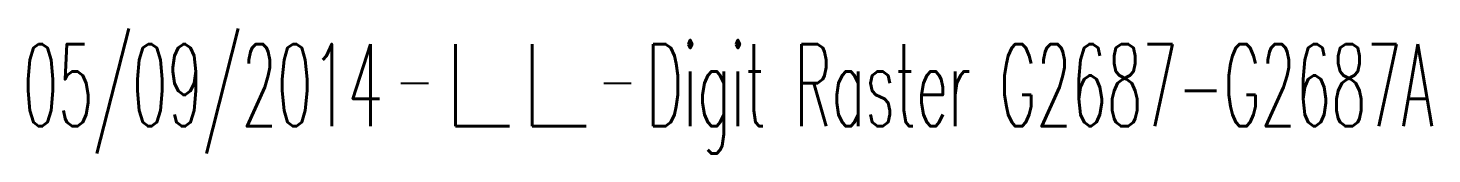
# Model space of a CAD drawing. Header units: millimetres. Extents: x 133011 to 134000, y 141997 to 143001.
# Drawn here: x 133510.75 to 133536.31, y 142509.5 to 142511.79 of the extents above; entities that cross this region are included whole.
import ezdxf
from ezdxf.enums import TextEntityAlignment as Align

# ---------------------------------------------------------------- set-up
doc = ezdxf.new("R2010")
doc.units = ezdxf.units.MM
doc.layers.get('0').update_dxf_attribs({"linetype": 'CONTINUOUS'})
doc.layers.add('L_910', color=7, linetype='CONTINUOUS')
doc.styles.get("Standard").update_dxf_attribs({"font": 'romans.shx', "width": 0.85})

# ---------------------------------------------------------------- blocks, each defined once
blk = doc.blocks.new('GIS_MODF')
at = {"color": 0, "linetype": 'Continuous', "flags": 128}
for points in [[(-2.176, -0.014), (-1.676, -0.014)], [(1.519, -0.014), (2.019, -0.014)]]:
    blk.add_lwpolyline(points, dxfattribs=at)
at = {"color": 0, "linetype": 'Continuous', "width": 0.5}
blk.add_attdef('DATE', text='', height=1.5, dxfattribs=at).set_placement((-2.502, -0.798), align=Align.RIGHT)
at = {"color": 0, "linetype": 'Continuous', "width": 1.771291}
blk.add_attdef('USER', text='', height=1.5, dxfattribs=at).set_placement((-1.507, -0.798), (1.276, -0.798), align=Align.FIT)
at = {"color": 0, "linetype": 'Continuous', "width": 0.5}
blk.add_attdef('DESC', (2.289, -0.798), '', height=1.5, dxfattribs=at)

msp = doc.modelspace()

# ---------------------------------------------------------------- block references
at = {"layer": 'L_910'}
ref = msp.add_blockref('GIS_MODF', (133519.716, 142510.798), dxfattribs=at)
ref.add_attrib('DATE', '05/09/2014', dxfattribs={"layer": '0', "color": 0, "linetype": 'Continuous', "height": 1.5, "width": 0.5}).set_placement((133517.214, 142510), align=Align.RIGHT)
ref.add_attrib('USER', 'LL', dxfattribs={"layer": '0', "color": 0, "linetype": 'Continuous', "height": 1.5, "width": 1.180861}).set_placement((133518.209, 142510), (133520.993, 142510), align=Align.FIT)
ref.add_attrib('DESC', 'Digit Raster G2687-G2687A', (133522.005, 142510), dxfattribs={"layer": '0', "color": 0, "linetype": 'Continuous', "height": 1.5, "width": 0.5})

doc.saveas('drawing.dxf')
